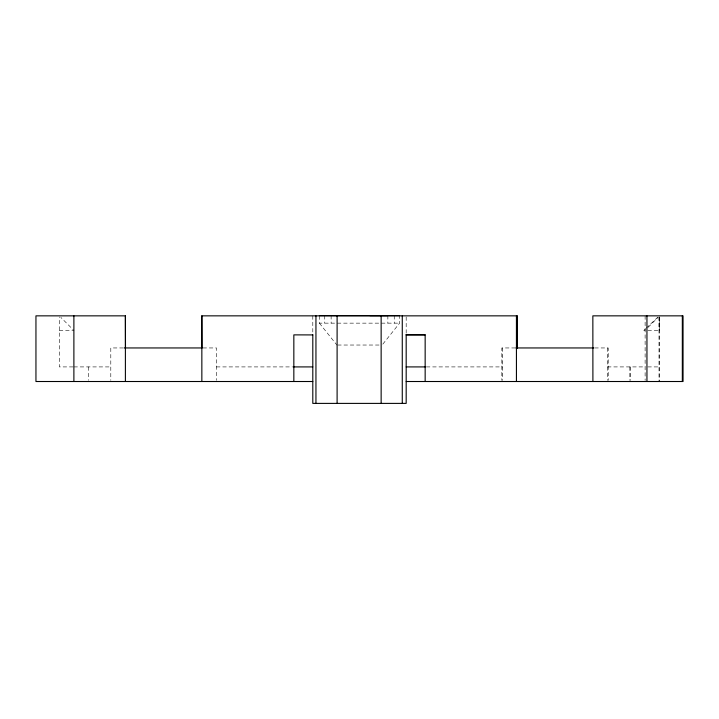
<?xml version="1.0" encoding="UTF-8"?>
<svg xmlns="http://www.w3.org/2000/svg" width="719" height="719" viewBox="0 0 719 719"><rect width="100%" height="100%" fill="white"/><g stroke="black" fill="none" stroke-linecap="round" stroke-linejoin="round"><path stroke-width="0.54" stroke-dasharray="3.6 2.7" d="M382.814 344.158L399.62 323.146L399.62 315.884M648.071 327.37L658.056 317.385M645.455 328.907L643.838 330.443L659.593 330.443L659.593 316.971M646.264 328.134L657.561 317.385M319.371 315.884L319.371 323.146L399.62 323.146M59.3 330.443L73.886 330.443L60.827 317.385M337.651 345.03L381.34 345.03M123.246 347.951L110.798 347.951L110.798 380.387M202.974 347.951L216.536 347.951L216.437 380.387M515.307 347.951L501.835 347.951L501.835 380.387M594.748 347.951L608.22 347.951L608.22 380.387M72.987 366.915L59.3 366.915L59.3 316.962M73.886 366.915L110.897 366.915M216.437 366.915L292.633 366.915M426.358 366.915L502.581 366.915M607.474 366.915L645.114 366.915M647.819 366.915L659.7 366.915M319.371 323.146L336.878 345.03M659.7 316.962L659.683 381.51M659.179 316.971L659.179 330.443M658.99 316.962L659.017 381.51M645.114 315.848L645.114 380.396M630.5 366.915L630.5 380.387M629.835 366.915L629.835 380.387M607.474 347.951L607.474 380.387M502.581 347.951L502.581 380.387M406.181 316.962L406.181 333.733M394.246 315.605L394.246 323.146M387.865 315.605L387.865 323.146M331.126 315.605L331.126 323.146M324.745 315.605L324.745 323.146M312.801 315.848L312.801 333.805M88.473 366.915L88.473 380.387"/><path stroke-width="1.08" d="M201.85 381.51L201.85 315.848M387.865 315.605L369.881 315.605M319.371 315.605L399.62 315.605M125.492 347.951L125.394 315.848L35.95 315.848L35.95 381.51L312.801 381.51M406.181 334.82L425.154 334.82L425.154 381.51M312.801 334.919L293.837 334.874L293.837 381.51M406.181 334.847L425.154 334.847M124.243 347.951L202.075 347.951M515.927 347.951L593.759 347.951M293.756 366.915L312.801 366.915M406.181 366.915L425.244 366.915M406.181 381.51L683.05 381.51L683.05 315.848L592.851 315.848L592.905 381.51M201.94 347.951L201.814 315.848L517.204 315.848L517.204 348.571M682.331 315.848L682.331 381.51M646.947 315.848L646.947 381.51M517.168 315.848L517.168 347.951M516.431 315.848L516.431 381.51M406.181 334.721L406.181 403.395L312.801 403.395L312.801 334.721M402.272 315.848L402.272 403.395M381.142 315.848L381.142 403.395M337.103 315.884L337.103 403.395M315.947 315.848L315.947 403.395M125.394 315.848L125.394 381.51M73.886 315.848L73.886 381.51"/></g></svg>
